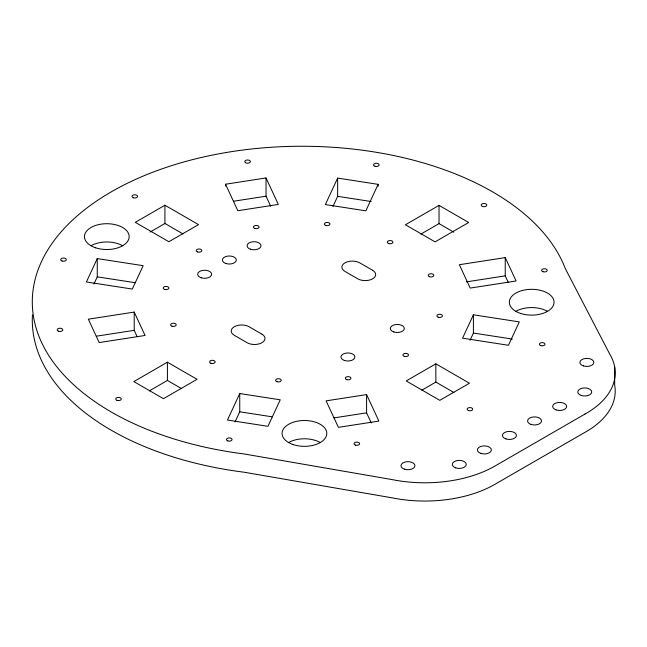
<?xml version="1.0" encoding="UTF-8"?>
<svg xmlns="http://www.w3.org/2000/svg" width="647" height="647" viewBox="0 0 647 647"><rect width="100%" height="100%" fill="white"/><g stroke="black" fill="none" stroke-linecap="round" stroke-linejoin="round"><path stroke-width="0.97" d="M97.26 258.59L86.415 281.963L132.303 289.063L143.157 265.682L97.26 258.59L97.26 276.843L93.92 284.033M337.645 178.087L325.352 204.581L365.846 210.841L378.139 184.346L337.645 178.087L337.645 196.34L332.987 206.393M239.746 393.546L227.453 420.04L267.939 426.308L280.24 399.814L239.746 393.546L239.746 411.799L235.079 421.852M473.41 314.798L462.565 338.171L508.453 345.272L519.298 321.891L473.41 314.798L473.41 333.051L470.07 340.241M164.928 205.228L135.288 222.342L168.883 241.735L198.524 224.622L164.928 205.228L164.928 223.482L183.02 233.923M150.104 232.038L164.928 223.482M167.411 362.191L133.816 381.584L163.456 398.698L197.052 379.304L167.411 362.191L167.411 380.444L149.32 390.885M439.03 205.374L405.434 224.768L435.075 241.881L468.671 222.487L439.03 205.374L439.03 223.627L420.938 234.068M435.843 363.832L406.203 380.946L439.798 400.339L469.439 383.226L435.843 363.832L435.843 382.086L453.935 392.535M421.901 390.141L435.843 382.086M225.536 184.217L266.03 177.949L278.323 204.444L237.829 210.712L225.536 184.217L225.536 186.134M233.438 201.249L266.03 196.203L270.697 206.256M134.22 312.08L88.332 319.181L99.177 342.562L145.074 335.461L134.22 312.08L134.22 330.342L137.14 336.634M505.242 257.603L459.354 264.704L470.199 288.085L516.088 280.984L505.242 257.603L505.242 275.865L508.162 282.157M96.314 336.205L134.22 330.342M466.333 281.882L505.242 275.865M366.59 394.597L326.096 400.857L338.389 427.352L378.883 421.092L366.59 394.597L366.59 412.851L371.249 422.895M333.998 417.889L366.59 412.851M337.645 196.34L371.224 201.532M473.41 333.051L512.319 339.068M97.26 276.843L135.174 282.707M239.746 411.799L272.338 416.846M439.03 223.627L453.846 232.184M167.411 380.444L181.354 388.499M614.65 366.792L614.65 385.046A99.242 57.3 0 0 1 585.042 432.285L496.12 483.632A99.242 57.3 0 0 1 392.373 497.891L244.162 472.221A269.629 155.668 0 0 1 32.447 314.919M378.139 184.346L378.139 186.271M266.03 177.949L266.03 196.203M288.627 442.556A22.354 12.908 0 0 1 320.241 442.556M91.009 245.747A22.354 12.908 0 0 1 122.631 245.747M515.877 311.353A22.354 12.908 0 0 1 547.499 311.353M585.042 414.031L496.12 465.371A99.242 57.3 0 0 1 392.373 479.637L244.162 453.968A269.629 155.668 0 0 1 32.989 290.721A269.629 155.668 0 0 1 282.529 146.651A269.629 155.668 0 0 1 565.284 268.57L609.749 354.135A99.242 57.3 0 0 1 585.042 414.031M372.607 270.276L359.764 262.86A10.481 6.049 0 0 0 344.948 262.86A10.481 6.049 0 0 0 344.948 271.416L357.791 278.833A10.481 6.049 0 0 0 372.607 278.833A10.481 6.049 0 0 0 372.607 270.276M261.946 334.167L249.103 326.751A10.481 6.049 0 0 0 234.279 326.751A10.481 6.049 0 0 0 234.279 335.308L247.122 342.724A10.481 6.049 0 0 0 261.946 342.724A10.481 6.049 0 0 0 261.946 334.167M355.438 445.104A2.798 1.617 0 0 0 359.627 443.713A2.798 1.617 0 0 0 355.438 442.313A2.798 1.617 0 0 0 355.438 445.104M227.857 440.93A2.798 1.617 0 0 0 232.047 439.531A2.798 1.617 0 0 0 227.857 438.132A2.798 1.617 0 0 0 227.857 440.93M293.253 444.61A22.354 12.908 0 0 0 326.792 433.425A22.354 12.908 0 0 0 293.253 422.248A22.354 12.908 0 0 0 293.253 444.61M404.464 469.196A6.988 4.036 0 0 0 414.937 465.703A6.988 4.036 0 0 0 404.464 462.209A6.988 4.036 0 0 0 404.464 469.196M455.771 467.894A6.988 4.036 0 0 0 466.252 464.4A6.988 4.036 0 0 0 455.771 460.915A6.988 4.036 0 0 0 455.771 467.894M480.867 453.41A6.988 4.036 0 0 0 491.348 449.916A6.988 4.036 0 0 0 480.867 446.422A6.988 4.036 0 0 0 480.867 453.41M505.962 438.917A6.988 4.036 0 0 0 516.443 435.423A6.988 4.036 0 0 0 505.962 431.929A6.988 4.036 0 0 0 505.962 438.917M468.541 410.578A2.798 1.617 0 0 0 472.731 409.187A2.798 1.617 0 0 0 468.541 407.788A2.798 1.617 0 0 0 468.541 410.578M277.037 381.722A2.798 1.617 0 0 0 281.227 380.323A2.798 1.617 0 0 0 277.037 378.924A2.798 1.617 0 0 0 277.037 381.722M346.752 379.635A2.798 1.617 0 0 0 350.941 378.236A2.798 1.617 0 0 0 346.752 376.837A2.798 1.617 0 0 0 346.752 379.635M344.414 360.484A6.988 4.036 0 0 0 354.896 356.99A6.988 4.036 0 0 0 344.414 353.497A6.988 4.036 0 0 0 344.414 360.484M117.099 400.38A2.798 1.617 0 0 0 121.296 398.981A2.798 1.617 0 0 0 117.099 397.59A2.798 1.617 0 0 0 117.099 400.38M210.971 363.299A2.798 1.617 0 0 0 215.16 361.908A2.798 1.617 0 0 0 210.971 360.508A2.798 1.617 0 0 0 210.971 363.299M58.602 331.232A2.798 1.617 0 0 0 62.791 329.833A2.798 1.617 0 0 0 58.602 328.433A2.798 1.617 0 0 0 58.602 331.232M172.005 326.209A2.798 1.617 0 0 0 176.194 324.818A2.798 1.617 0 0 0 172.005 323.419A2.798 1.617 0 0 0 172.005 326.209M201.144 277.765A6.988 4.036 0 0 0 211.626 274.271A6.988 4.036 0 0 0 201.144 270.778A6.988 4.036 0 0 0 201.144 277.765M164.661 289.419A2.798 1.617 0 0 0 168.851 288.02A2.798 1.617 0 0 0 164.661 286.621A2.798 1.617 0 0 0 164.661 289.419M62.112 261.024A2.798 1.617 0 0 0 66.301 259.625A2.798 1.617 0 0 0 62.112 258.234A2.798 1.617 0 0 0 62.112 261.024M197.618 251.974A2.798 1.617 0 0 0 201.807 250.583A2.798 1.617 0 0 0 197.618 249.184A2.798 1.617 0 0 0 197.618 251.974M95.643 247.801A22.354 12.908 0 0 0 129.174 236.624A22.354 12.908 0 0 0 95.643 225.439A22.354 12.908 0 0 0 95.643 247.801M531.066 424.432A6.988 4.036 0 0 0 541.539 420.938A6.988 4.036 0 0 0 531.066 417.444A6.988 4.036 0 0 0 531.066 424.432M556.161 409.939A6.988 4.036 0 0 0 566.643 406.445A6.988 4.036 0 0 0 556.161 402.952A6.988 4.036 0 0 0 556.161 409.939M581.257 395.446A6.988 4.036 0 0 0 591.738 391.953A6.988 4.036 0 0 0 581.257 388.459A6.988 4.036 0 0 0 581.257 395.446M540.811 345.627A2.798 1.617 0 0 0 545 344.228A2.798 1.617 0 0 0 540.811 342.829A2.798 1.617 0 0 0 540.811 345.627M404.31 356.384A2.798 1.617 0 0 0 408.508 354.993A2.798 1.617 0 0 0 404.31 353.594A2.798 1.617 0 0 0 404.31 356.384M393.821 331.96A6.988 4.036 0 0 0 404.302 328.466A6.988 4.036 0 0 0 393.821 324.972A6.988 4.036 0 0 0 393.821 331.96M438.262 317.232A2.798 1.617 0 0 0 442.451 315.833A2.798 1.617 0 0 0 438.262 314.442A2.798 1.617 0 0 0 438.262 317.232M429.624 276.746A2.798 1.617 0 0 0 433.813 275.355A2.798 1.617 0 0 0 429.624 273.956A2.798 1.617 0 0 0 429.624 276.746M583.384 365.895A6.988 4.036 0 0 0 593.857 362.401A6.988 4.036 0 0 0 583.384 358.907A6.988 4.036 0 0 0 583.384 365.895M520.511 313.399A22.354 12.908 0 0 0 554.05 302.222A22.354 12.908 0 0 0 520.511 291.045A22.354 12.908 0 0 0 520.511 313.399M543.027 271.732A2.798 1.617 0 0 0 547.216 270.333A2.798 1.617 0 0 0 543.027 268.942A2.798 1.617 0 0 0 543.027 271.732M225.843 263.499A6.988 4.036 0 0 0 236.325 260.005A6.988 4.036 0 0 0 225.843 256.519A6.988 4.036 0 0 0 225.843 263.499M250.551 249.241A6.988 4.036 0 0 0 261.032 245.747A6.988 4.036 0 0 0 250.551 242.253A6.988 4.036 0 0 0 250.551 249.241M325.756 225.463A2.798 1.617 0 0 0 329.954 224.072A2.798 1.617 0 0 0 325.756 222.673A2.798 1.617 0 0 0 325.756 225.463M254.878 228.464A2.798 1.617 0 0 0 259.067 227.065A2.798 1.617 0 0 0 254.878 225.666A2.798 1.617 0 0 0 254.878 228.464M133.395 197.78A2.798 1.617 0 0 0 137.585 196.389A2.798 1.617 0 0 0 133.395 194.99A2.798 1.617 0 0 0 133.395 197.78M388.718 243.563A2.798 1.617 0 0 0 392.915 242.164A2.798 1.617 0 0 0 388.718 240.765A2.798 1.617 0 0 0 388.718 243.563M482.589 206.482A2.798 1.617 0 0 0 486.779 205.083A2.798 1.617 0 0 0 482.589 203.692A2.798 1.617 0 0 0 482.589 206.482M245.609 162.737A2.798 1.617 0 0 0 250.284 162.009A2.798 1.617 0 0 0 246.863 160.035A2.798 1.617 0 0 0 245.609 162.737M374.937 166.255A2.798 1.617 0 0 0 379.126 164.864A2.798 1.617 0 0 0 374.937 163.465A2.798 1.617 0 0 0 374.937 166.255"/></g></svg>
